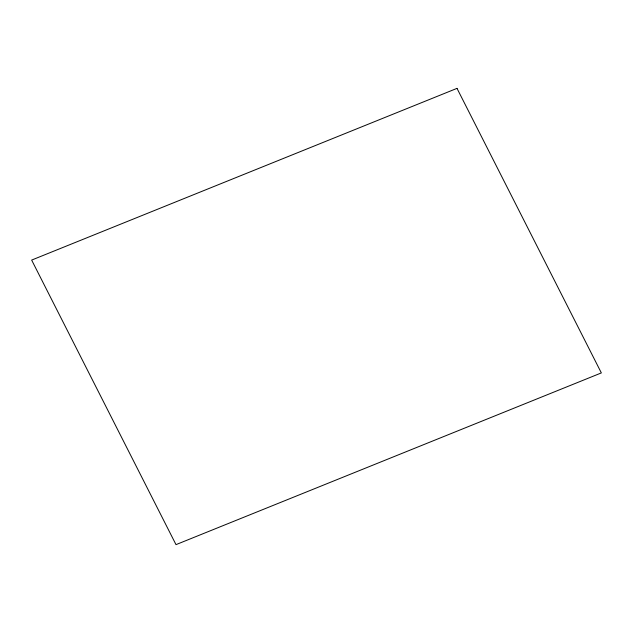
<?xml version="1.0" encoding="UTF-8"?>
<svg xmlns="http://www.w3.org/2000/svg" width="633" height="633" viewBox="0 0 633 633"><rect width="100%" height="100%" fill="white"/><g stroke="black" fill="none" stroke-linecap="round" stroke-linejoin="round"><path stroke-width="0.95" d="M457.002 88.367L31.65 260.084L175.998 544.633L601.35 372.916L457.002 88.367"/></g></svg>
